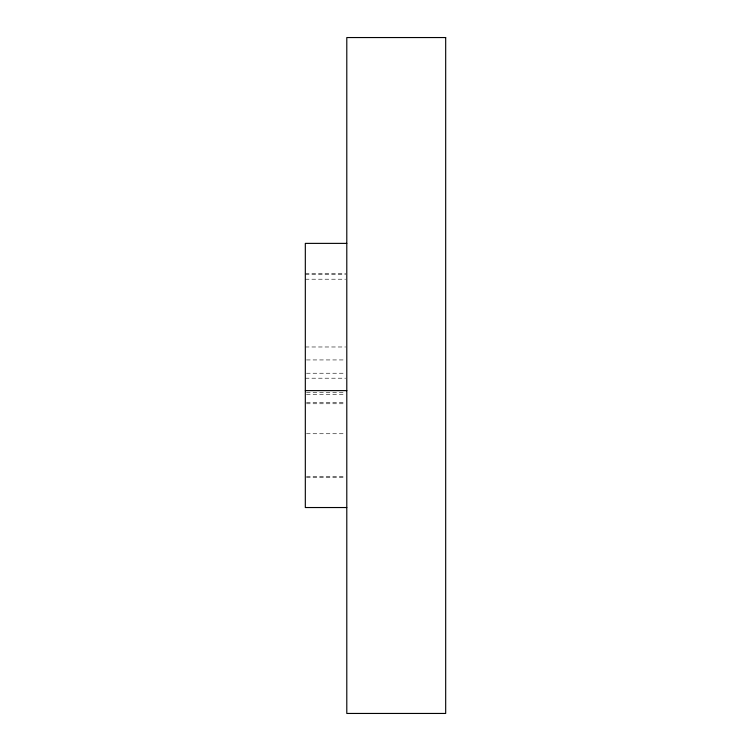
<?xml version="1.0" encoding="UTF-8"?>
<svg xmlns="http://www.w3.org/2000/svg" width="751" height="751" viewBox="0 0 751 751"><rect width="100%" height="100%" fill="white"/><g stroke="black" fill="none" stroke-linecap="round" stroke-linejoin="round"><path stroke-width="0.56" stroke-dasharray="3.75 2.82" d="M305.319 273.533L345.648 273.533M305.319 274.603L345.648 274.603M305.319 279.212L345.648 279.212M305.319 346.981L345.648 346.981M306.474 359.936L345.648 359.936M306.474 373.238L345.648 373.238M305.319 378.204L345.648 378.204M306.474 392.576L345.648 392.576M306.474 394.35L345.648 394.35M306.474 402.508L345.648 402.508M306.474 403.756L345.648 403.756M306.474 433.74L345.648 433.74M306.474 476.312L345.648 476.312M306.474 477.383L345.648 477.383"/><path stroke-width="1.13" d="M346.793 243.38L305.319 243.38L305.319 507.535L346.793 507.535M305.319 390.623L346.793 390.623M445.681 37.55L346.793 37.55L346.793 713.45L445.681 713.45L445.681 37.55"/></g></svg>
